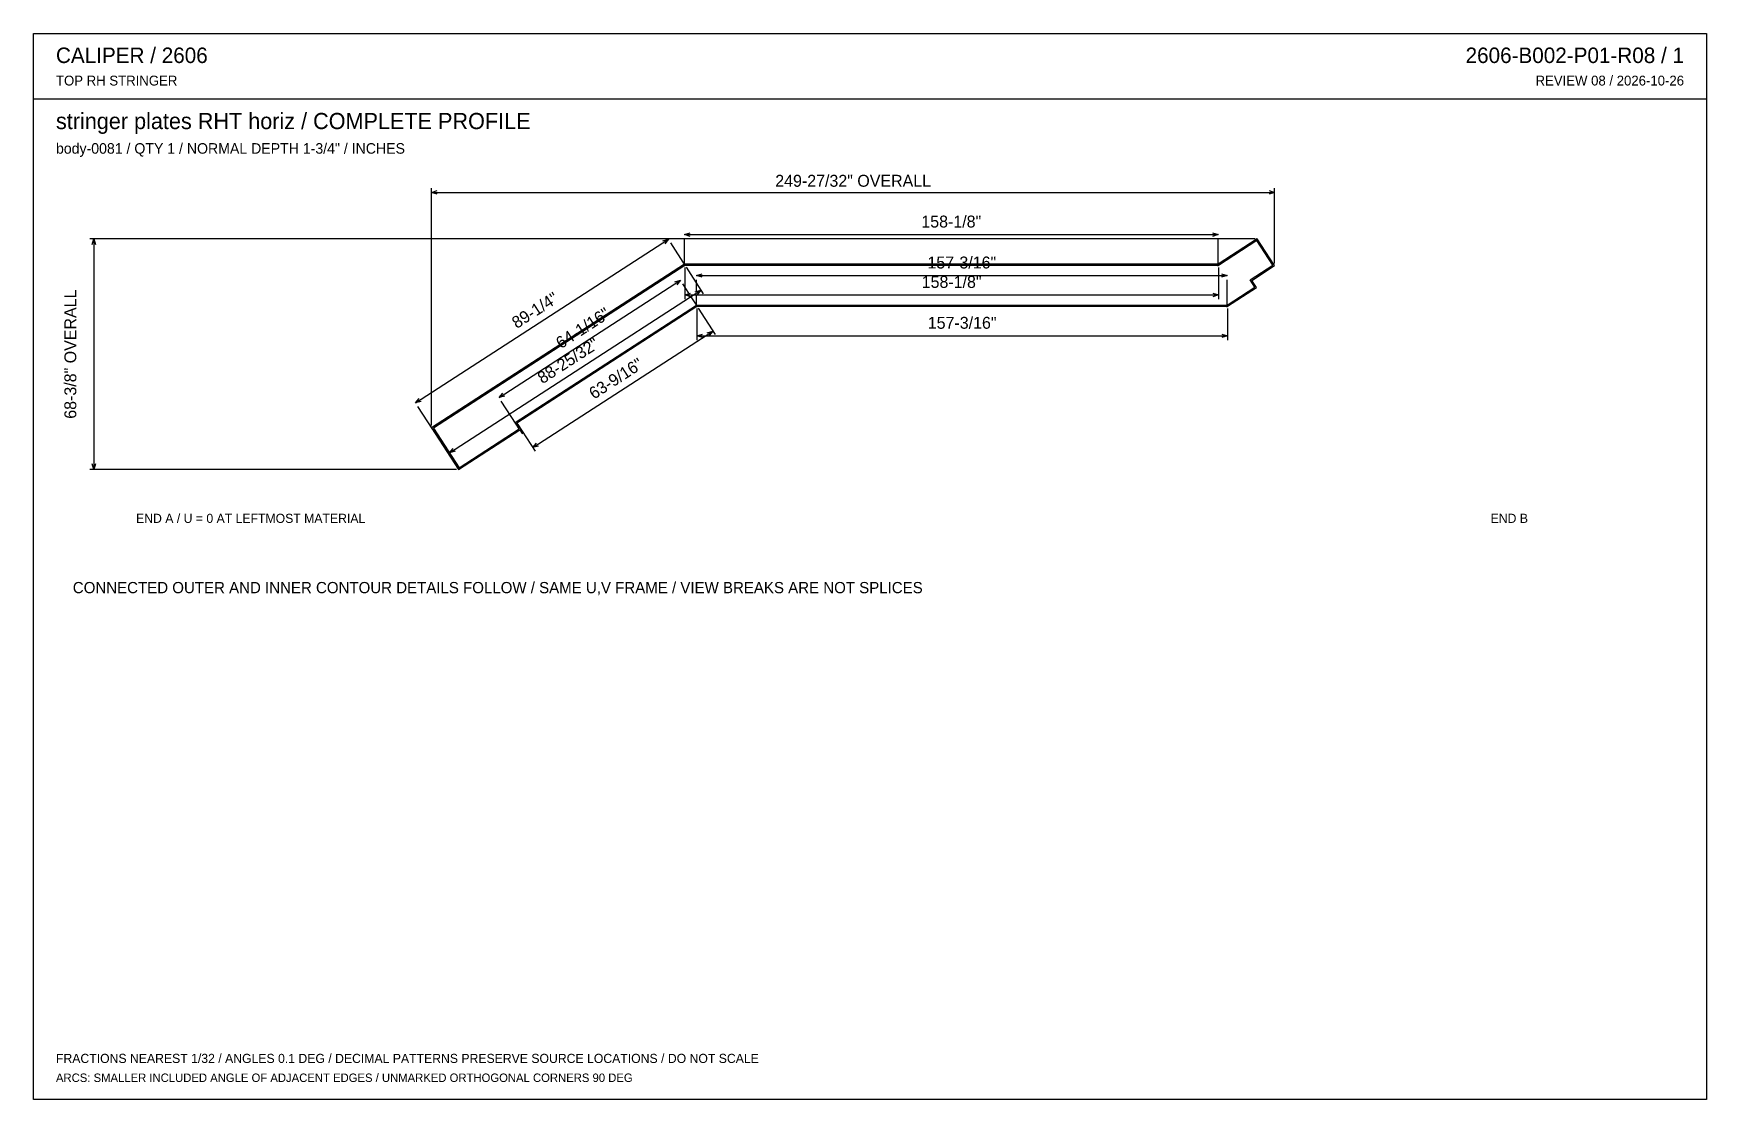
# Model space of a CAD drawing. Header units: inches. Extents: x 0.5 to 33.5, y 0.5 to 21.5.
import ezdxf
from ezdxf.enums import TextEntityAlignment as Align

# ---------------------------------------------------------------- set-up
doc = ezdxf.new("R2010")
doc.units = ezdxf.units.IN
doc.header["$MEASUREMENT"] = 0

msp = doc.modelspace()

# ---------------------------------------------------------------- linework, layer by layer
at = {"layer": 'ANNOTATION'}
for p, q in [((8.338, 13.783), (8.338, 18.472)), ((8.338, 18.389), (8.449, 18.424)), ((8.338, 18.389), (24.995, 18.389)), ((8.449, 18.354), (8.338, 18.389)), ((24.884, 18.424), (24.995, 18.389)), ((24.995, 18.389), (24.884, 18.354)), ((24.995, 16.983), (24.995, 18.472)), ((13.335, 17.556), (13.446, 17.591)), ((13.335, 17.556), (23.876, 17.556)), ((13.446, 17.521), (13.335, 17.556)), ((23.765, 17.591), (23.876, 17.556)), ((23.876, 17.556), (23.765, 17.521)), ((24.609, 17.474), (1.583, 17.474)), ((1.632, 17.362), (1.667, 17.474)), ((1.667, 17.474), (1.667, 12.915)), ((1.667, 17.474), (1.701, 17.362)), ((8.021, 14.231), (13.018, 17.462)), ((12.906, 17.431), (13.018, 17.462)), ((13.018, 17.462), (12.944, 17.373)), ((13.358, 16.938), (13.064, 17.392)), ((13.335, 16.931), (13.335, 17.473)), ((23.876, 16.931), (23.876, 17.473)), ((13.343, 16.906), (13.343, 16.281)), ((13.365, 16.913), (13.705, 16.388)), ((23.884, 16.906), (23.884, 16.281)), ((9.671, 14.335), (13.257, 16.654)), ((13.145, 16.623), (13.257, 16.654)), ((13.257, 16.654), (13.183, 16.565)), ((13.422, 16.399), (13.302, 16.584)), ((13.574, 16.748), (13.685, 16.782)), ((13.574, 16.748), (24.054, 16.748)), ((13.685, 16.713), (13.574, 16.748)), ((13.574, 16.444), (13.574, 16.664)), ((23.943, 16.782), (24.054, 16.748)), ((24.054, 16.748), (23.943, 16.713)), ((24.054, 16.123), (24.054, 16.664)), ((8.69, 13.244), (13.659, 16.458)), ((13.343, 16.364), (13.454, 16.399)), ((13.343, 16.364), (23.884, 16.364)), ((13.454, 16.329), (13.343, 16.364)), ((13.596, 16.129), (13.467, 16.329)), ((13.547, 16.427), (13.659, 16.458)), ((13.574, 16.123), (13.574, 16.361)), ((13.659, 16.458), (13.585, 16.368)), ((23.773, 16.399), (23.884, 16.364)), ((23.884, 16.364), (23.773, 16.329)), ((13.581, 16.098), (13.581, 15.473)), ((13.604, 16.104), (13.943, 15.579)), ((24.061, 16.098), (24.061, 15.473)), ((10.339, 13.348), (13.898, 15.649)), ((13.581, 15.556), (13.692, 15.591)), ((13.581, 15.556), (24.061, 15.556)), ((13.692, 15.521), (13.581, 15.556)), ((13.786, 15.618), (13.898, 15.649)), ((13.898, 15.649), (13.824, 15.56)), ((23.95, 15.591), (24.061, 15.556)), ((24.061, 15.556), (23.95, 15.521)), ((8.021, 14.231), (8.096, 14.32)), ((8.134, 14.262), (8.021, 14.231)), ((9.671, 14.335), (9.745, 14.424)), ((9.783, 14.366), (9.671, 14.335)), ((10.01, 13.81), (9.716, 14.265)), ((8.361, 13.706), (8.067, 14.161)), ((8.395, 13.699), (8.735, 13.174)), ((10.045, 13.803), (10.384, 13.278)), ((8.69, 13.244), (8.764, 13.333)), ((8.802, 13.275), (8.69, 13.244)), ((10.339, 13.348), (10.414, 13.437)), ((10.451, 13.379), (10.339, 13.348)), ((8.831, 12.915), (1.583, 12.915)), ((1.667, 12.915), (1.632, 13.026)), ((1.701, 13.026), (1.667, 12.915))]:
    msp.add_line(p, q, dxfattribs=at)
at = {"layer": 'OUTLINE'}
for p, q in [((0.472, 21.528), (33.528, 21.528)), ((0.472, 0.472), (0.472, 21.528)), ((33.528, 21.528), (33.528, 0.472)), ((0.472, 20.236), (33.528, 20.236)), ((24.651, 17.474), (23.876, 16.973)), ((24.644, 17.439), (23.884, 16.948)), ((24.961, 16.949), (24.644, 17.439)), ((24.995, 16.942), (24.651, 17.474)), ((13.335, 16.973), (8.338, 13.741)), ((13.343, 16.948), (8.373, 13.734)), ((23.876, 16.973), (13.335, 16.973)), ((23.884, 16.948), (13.343, 16.948)), ((24.513, 16.66), (24.961, 16.949)), ((24.547, 16.652), (24.995, 16.942)), ((24.603, 16.52), (24.513, 16.66)), ((24.638, 16.512), (24.547, 16.652)), ((24.054, 16.164), (24.603, 16.52)), ((24.061, 16.139), (24.638, 16.512)), ((9.988, 13.845), (13.574, 16.164)), ((10.022, 13.838), (13.581, 16.139)), ((13.574, 16.164), (24.054, 16.164)), ((13.581, 16.139), (24.061, 16.139)), ((8.338, 13.741), (8.872, 12.915)), ((8.373, 13.734), (8.88, 12.95)), ((8.872, 12.915), (10.083, 13.698)), ((8.88, 12.95), (10.069, 13.719)), ((10.069, 13.719), (9.988, 13.845)), ((10.149, 13.642), (10.022, 13.838)), ((10.083, 13.698), (10.128, 13.628)), ((10.128, 13.628), (10.149, 13.642)), ((33.528, 0.472), (0.472, 0.472))]:
    msp.add_line(p, q, dxfattribs=at)

# ---------------------------------------------------------------- texts
at = {"layer": 'ANNOTATION'}
for s, height, p in [('CALIPER / 2606', 0.30556, (0.917, 20.944)), ('TOP RH STRINGER', 0.19444, (0.917, 20.5)), ('stringer plates RHT horiz / COMPLETE PROFILE', 0.31944, (0.917, 19.639)), ('body-0081 / QTY 1 / NORMAL DEPTH 1-3/4" / INCHES', 0.20833, (0.917, 19.153)), ('END A / U = 0 AT LEFTMOST MATERIAL', 0.18056, (2.5, 11.861)), ('CONNECTED OUTER AND INNER CONTOUR DETAILS FOLLOW / SAME U,V FRAME / VIEW BREAKS ARE NOT SPLICES', 0.22222, (1.25, 10.472)), ('FRACTIONS NEAREST 1/32 / ANGLES 0.1 DEG / DECIMAL PATTERNS PRESERVE SOURCE LOCATIONS / DO NOT SCALE', 0.18056, (0.917, 1.194)), ('ARCS: SMALLER INCLUDED ANGLE OF ADJACENT EDGES / UNMARKED ORTHOGONAL CORNERS 90 DEG', 0.16667, (0.917, 0.819))]:
    msp.add_text(s, height=height, dxfattribs=at).set_placement(p)
for s, height, p in [('2606-B002-P01-R08 / 1', 0.30556, (33.083, 20.944)), ('REVIEW 08 / 2026-10-26', 0.19444, (33.083, 20.5)), ('END B', 0.1806, (30, 11.861))]:
    msp.add_text(s, height=height, dxfattribs=at).set_placement(p, align=Align.RIGHT)
for s, height, p in [('249-27/32" OVERALL', 0.23611, (16.667, 18.5)), ('158-1/8"', 0.2361, (18.606, 17.695)), ('157-3/16"', 0.2361, (18.814, 16.886)), ('158-1/8"', 0.2361, (18.613, 16.503)), ('157-3/16"', 0.2361, (18.821, 15.695))]:
    msp.add_text(s, height=height, dxfattribs=at).set_placement(p, align=Align.CENTER)
for s, height, rotation, p in [('68-3/8" OVERALL', 0.23611, 90, (1.319, 15.194)), ('89-1/4"', 0.2361, 32.8905, (10.445, 15.963)), ('64-1/16"', 0.2361, 32.8905, (11.389, 15.611)), ('88-25/32"', 0.2361, 32.8905, (11.099, 14.967)), ('63-9/16"', 0.2361, 32.8905, (12.043, 14.615))]:
    msp.add_text(s, height=height, rotation=rotation, dxfattribs=at).set_placement(p, align=Align.CENTER)

doc.saveas('drawing.dxf')
